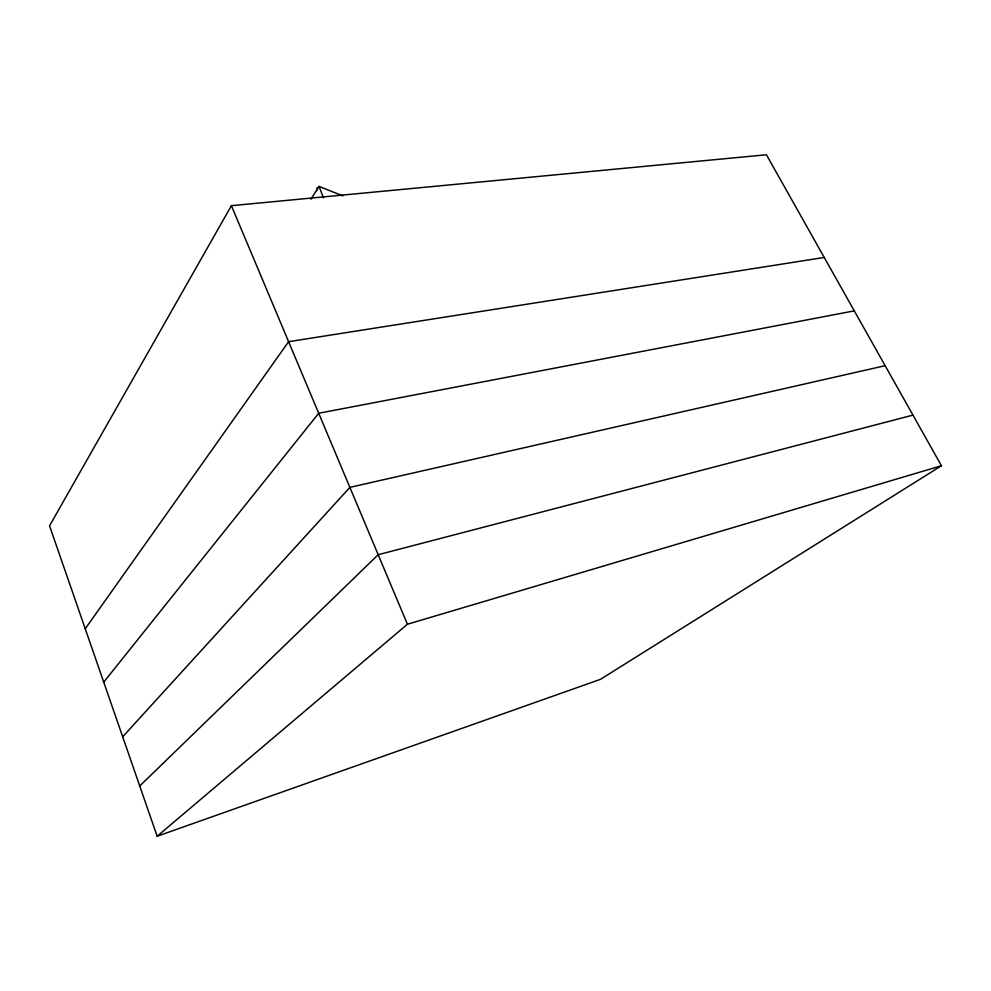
<?xml version="1.0" encoding="UTF-8"?>
<svg xmlns="http://www.w3.org/2000/svg" width="991" height="991" viewBox="0 0 991 991"><rect width="100%" height="100%" fill="white"/><g stroke="black" fill="none" stroke-linecap="round" stroke-linejoin="round"><path stroke-width="1.49" d="M316.81 190.594L317.219 187.621M231.399 205.67L49.55 525.825L157.16 836.243L600.484 679.331L941.45 465.745L766.427 154.757L231.399 205.67L407.425 624.231L157.16 836.243M310.877 199.228L319.04 186.419L342.799 195.846M85.238 628.777L288.604 341.684L824.227 257.462M103.733 682.142L318.706 413.259L854.279 310.852M122.686 736.808L349.873 487.374L885.136 365.691M139.731 785.974L378.19 554.712L912.959 415.118M407.425 624.231L941.45 465.745M319.04 186.419L323.487 197.828"/></g></svg>
